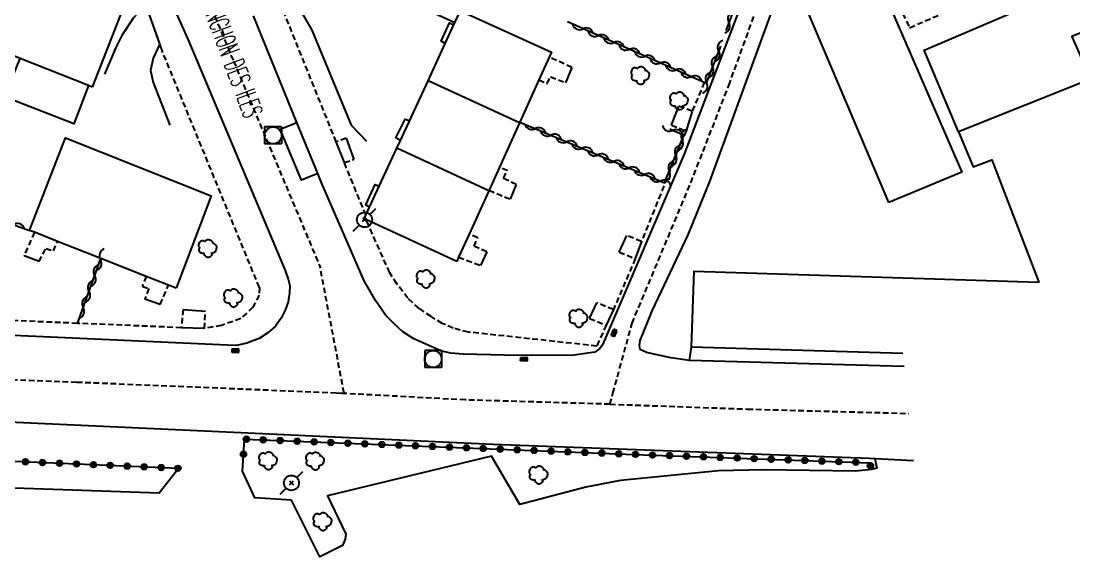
# Model space of a CAD drawing. Header units: millimetres. Extents: x 267000 to 268000, y 124999 to 126000.
# Drawn here: x 267220.3 to 267313.6, y 125156.5 to 125204 of the extents above; entities that cross this region are included whole.
import ezdxf
from ezdxf.enums import TextEntityAlignment as Align

# ---------------------------------------------------------------- set-up
doc = ezdxf.new("R2010")
doc.units = ezdxf.units.MM
doc.linetypes.add('DASHED', pattern=[0.75, 0.5, -0.25])
doc.layers.get('0').update_dxf_attribs({"linetype": 'CONTINUOUS'})
for name, color, linetype in [('W0001', 6, 'DASHED'), ('W0006', 2, 'CONTINUOUS'), ('W0008', 7, 'CONTINUOUS'), ('W0014', 7, 'CONTINUOUS'), ('W0017', 7, 'CONTINUOUS'), ('W0070', 7, 'DASHED'), ('W0101', 7, 'CONTINUOUS'), ('W0104', 1, 'CONTINUOUS'), ('W0105', 7, 'CONTINUOUS'), ('W0112', 1, 'DASHED'), ('W0300', 7, 'CONTINUOUS'), ('W0310', 3, 'CONTINUOUS'), ('W0323', 7, 'CONTINUOUS'), ('W0333', 7, 'CONTINUOUS'), ('W0401', 7, 'CONTINUOUS'), ('W0420', 7, 'CONTINUOUS'), ('W0473', 7, 'CONTINUOUS'), ('W0989', 7, 'CONTINUOUS'), ('W1102', 7, 'CONTINUOUS')]:
    doc.layers.add(name, color=color, linetype=linetype)
doc.styles.get("Standard").update_dxf_attribs({"font": 'romans.shx', "width": 0.85})

# ---------------------------------------------------------------- blocks, each defined once
blk = doc.blocks.new('T473')
for p, q in [((0.500001, 0.500001), (1.000002, 1.000002)), ((-0.166667, 0.166667), (0.166667, -0.166667)), ((-0.166667, -0.166667), (0.166667, 0.166667)), ((-1.000002, -1.000002), (-0.500001, -0.500001))]:
    blk.add_line(p, q)
blk.add_ellipse((0, 0), major_axis=(0.471405, 0.471405), ratio=1, start_param=5.497787144, end_param=11.780972451)
blk = doc.blocks.new('T300')
for p, q in [((-0.8, 0.514), (-0.857, 0.343)), ((-0.857, 0.343), (-0.857, 0.171)), ((-0.857, 0.171), (-0.743, 0.057)), ((-0.686, 0.629), (-0.8, 0.514)), ((-0.8, -0.057), (-0.743, 0.057)), ((-0.743, 0.057), (-0.686, 0.114)), ((-0.571, 0.686), (-0.686, 0.629)), ((-0.457, 0.686), (-0.571, 0.686)), ((-0.286, 0.629), (-0.457, 0.686)), ((-0.286, 0.629), (-0.171, 0.743)), ((-0.229, 0.571), (-0.286, 0.629)), ((-0.171, 0.743), (-0.057, 0.8)), ((-0.057, 0.8), (0.057, 0.8)), ((0.057, 0.8), (0.229, 0.743)), ((0.229, 0.743), (0.343, 0.629)), ((0.343, 0.629), (0.4, 0.514)), ((0.457, 0.457), (0.343, 0.457)), ((0.4, 0.514), (0.4, 0.457)), ((0.571, 0.4), (0.457, 0.457)), ((0.571, 0.4), (0.686, 0.286)), ((0.686, 0.286), (0.743, 0.171)), ((0.743, 0.057), (0.686, -0.171)), ((0.743, 0.171), (0.743, 0.057)), ((-0.8, -0.171), (-0.8, -0.057)), ((-0.8, -0.229), (-0.8, -0.171)), ((-0.743, -0.343), (-0.8, -0.229)), ((-0.686, -0.4), (-0.743, -0.343)), ((-0.514, -0.457), (-0.686, -0.4)), ((-0.4, -0.457), (-0.514, -0.457)), ((-0.4, -0.457), (-0.343, -0.457)), ((-0.343, -0.457), (-0.343, -0.4)), ((-0.343, -0.514), (-0.343, -0.457)), ((-0.286, -0.629), (-0.343, -0.514)), ((-0.171, -0.743), (-0.286, -0.629)), ((-0.057, -0.8), (-0.171, -0.743)), ((0.057, -0.8), (-0.057, -0.8)), ((0.171, -0.743), (0.057, -0.8)), ((0.229, -0.686), (0.171, -0.743)), ((0.286, -0.457), (0.229, -0.457)), ((0.286, -0.629), (0.229, -0.686)), ((0.457, -0.4), (0.286, -0.457)), ((0.343, -0.514), (0.286, -0.629)), ((0.343, -0.514), (0.343, -0.457)), ((0.571, -0.343), (0.457, -0.4)), ((0.629, -0.286), (0.571, -0.343)), ((0.686, -0.171), (0.629, -0.286))]:
    blk.add_line(p, q)
blk = doc.blocks.new('T420')
for p, q in [((0.75, 0.75), (-0.75, 0.75)), ((-0.75, 0.75), (-0.75, -0.75)), ((0.75, 0.75), (0.75, -0.75)), ((0.75, -0.75), (-0.75, -0.75))]:
    blk.add_line(p, q)
blk.add_ellipse((0, 0), major_axis=(-0.53, 0.53), ratio=1, start_param=3.926991, end_param=10.210176)
blk = doc.blocks.new('T401')
for p, q in [((-0.3, 0.3), (0, 0.3)), ((-0.3, -0.25), (-0.3, 0.3)), ((-0.3, 0.15), (0, 0.15)), ((-0.3, 0), (0, 0)), ((0, 0.3), (0, -0.25)), ((-0.3, -0.15), (0, -0.15)), ((-0.3, -0.25), (-0.3, -0.3)), ((-0.3, -0.3), (0, -0.3)), ((0, -0.3), (0, -0.25))]:
    blk.add_line(p, q)
blk = doc.blocks.new('t323o')
at = {"color": 0, "linetype": 'Continuous'}
for radius in [0.25, 0.15]:
    blk.add_circle((0, 0), radius, dxfattribs=at)
blk = doc.blocks.new('t310o')
at = {"color": 0, "linetype": 'Continuous'}
for centre, start, end in [((-0.5, 0.375), 216.8699, 323.1304), ((0.5, -0.375), 36.8699, 143.1303)]:
    blk.add_arc(centre, 0.625, start, end, dxfattribs=at)

msp = doc.modelspace()

# ---------------------------------------------------------------- linework, layer by layer
at = {"layer": 'W0001'}
for points in [[(267232.244, 125216.869), (267239.133, 125200.426), (267246.812, 125182.163)], [(267272.73, 125171), (267272.735, 125171.019), (267274.426, 125177.203), (267279.627, 125189.634), (267282.99, 125198.252), (267286.296, 125207.364)], [(267248.924, 125171), (267248.921, 125171.019), (267246.812, 125182.163)], [(267248.686, 125171), (267248.229, 125171.019), (267225.254, 125171.974), (267201.548, 125172.861), (267171.831, 125173.815), (267151.693, 125173.92), (267130.201, 125177.53)], [(267248.926, 125170.99), (267248.686, 125171)], [(267248.926, 125170.99), (267248.924, 125171)], [(267272.467, 125170.04), (267259.66, 125170.417), (267248.926, 125170.99)], [(267272.467, 125170.04), (267272.73, 125171)], [(267272.467, 125170.04), (267284.649, 125169.608), (267298.943, 125169.221)]]:
    msp.add_lwpolyline(points, dxfattribs=at)
at = {"layer": 'W0006'}
msp.add_lwpolyline([(267246.589, 125190.472), (267245.141, 125189.876), (267243.254, 125194.385), (267244.746, 125194.999)], dxfattribs=at)
at = {"layer": 'W0008'}
for points in [[(267298.525, 125173.379), (267279.505, 125173.903), (267277.856, 125174.149), (267275.711, 125174.62), (267275.149, 125174.878), (267275.079, 125175.239), (267275.141, 125175.668), (267276.232, 125178.379), (267279.389, 125185.029), (267281.315, 125189.757), (267287.907, 125207.835), (267286.77, 125208.182), (267285.298, 125208.631), (267279.051, 125192.169), (267271.82, 125175.304), (267271.56, 125174.972), (267271.135, 125174.638)], [(267156.615, 125171), (267165.25, 125170.601), (267214.729, 125168.694), (267241.058, 125167.468), (267262.101, 125166.495), (267295.428, 125165.251), (267299.361, 125165.062)]]:
    msp.add_lwpolyline(points, dxfattribs=at)
at = {"layer": 'W0014'}
for points in [[(267232.984, 125207.091), (267235.164, 125202.157), (267243.719, 125181.865), (267243.978, 125181.109), (267244.107, 125180.517), (267244.105, 125179.894), (267243.971, 125179.106), (267243.705, 125178.352), (267243.341, 125177.664), (267242.846, 125176.944), (267242.187, 125176.355), (267241.397, 125175.866), (267240.312, 125175.443), (267239.392, 125175.25), (267238.571, 125175.253), (267217.66, 125176.221)], [(267232.877, 125201.191), (267232.607, 125201.947), (267231.36, 125205.437), (267230.901, 125206.721)], [(267271.135, 125174.638), (267269.097, 125174.353), (267263.138, 125174.39), (267259.483, 125174.483), (267258.362, 125174.57), (267257.505, 125174.759), (267255.09, 125175.82), (267254.129, 125176.435), (267253.364, 125177.151), (267252.632, 125177.901), (267251.697, 125179.208), (267250.69, 125180.975), (267246.947, 125189.594), (267246.589, 125190.472), (267244.746, 125194.999), (267240.898, 125204.444)], [(267279.505, 125173.903), (267279.695, 125175.092)]]:
    msp.add_lwpolyline(points, dxfattribs=at)
at = {"layer": 'W0017'}
for points in [[(267241.091, 125210.197), (267243.49, 125210.745), (267245.456, 125209.95), (267258.746, 125203.849)], [(267231.36, 125205.437), (267230.286, 125204.24), (267229.249, 125202.682), (267228.7, 125201.623), (267227.704, 125199.275)], [(267243.355, 125205.372), (267243.913, 125205.37), (267245.061, 125204.905), (267246.072, 125203.161), (267249.552, 125194.742), (267250.925, 125193.325)], [(267232.607, 125201.947), (267232.028, 125200.69), (267231.776, 125199.601), (267232.018, 125198.517), (267233.506, 125194.747)], [(267234.284, 125164.363), (267232.543, 125162.152), (267206.91, 125163.055), (267176.566, 125164.278), (267156.666, 125165.028), (267136.832, 125165.744), (267135.673, 125168.288)], [(267295.932, 125165.242), (267296.098, 125164.386), (267295.627, 125164.258), (267294.211, 125164.123), (267286.106, 125164.239), (267282.087, 125164.132), (267273.392, 125163.29), (267270.329, 125162.69), (267264.501, 125161.163), (267261.988, 125165.44), (267247.467, 125161.919), (267249.088, 125158.529), (267249.023, 125158.1), (267248.794, 125157.54), (267246.786, 125156.514), (267244.272, 125161.55), (267241.01, 125161.741), (267239.918, 125164.111)]]:
    msp.add_lwpolyline(points, dxfattribs=at)
at = {"layer": 'W0070'}
msp.add_lwpolyline([(267293.757, 125214.06), (267299.005, 125203.382), (267311.201, 125208.647)], dxfattribs=at)
at = {"layer": 'W0101'}
for points in [[(267226.627, 125198.116), (267226.285, 125198.252), (267220.235, 125200.66), (267215.661, 125202.48), (267214.053, 125203.12), (267213.711, 125203.256), (267216.928, 125211.55), (267223.752, 125208.817), (267229.844, 125206.378), (267226.627, 125198.116)], [(267258.906, 125182.689), (267250.866, 125186.394), (267250.713, 125186.464), (267250.775, 125186.597), (267250.858, 125186.778), (267251.184, 125187.483), (267252.04, 125189.335), (267253.598, 125192.708), (267253.913, 125193.389), (267256.36, 125198.684), (267257.889, 125201.994), (267258.746, 125203.849), (267259.224, 125204.883), (267267.287, 125201.207), (267267.092, 125200.775), (267266.182, 125198.766), (267264.487, 125195.02), (267264.457, 125194.953), (267262.677, 125191.02), (267261.761, 125188.994), (267261.731, 125188.929), (267260.001, 125185.107), (267259.071, 125183.054), (267258.906, 125182.689)], [(267234.042, 125180.324), (267233.38, 125180.584), (267231.411, 125181.359), (267227.388, 125182.942), (267223.549, 125184.453), (267221.5, 125185.259), (267221.06, 125185.432), (267224.245, 125193.627), (267237.161, 125188.487), (267234.042, 125180.324)]]:
    msp.add_lwpolyline(points, close=True, dxfattribs=at)
at = {"layer": 'W0104'}
msp.add_lwpolyline([(267297.178, 125187.89), (267288.395, 125208.578), (267294.676, 125211.212), (267303.624, 125190.591)], close=True, dxfattribs=at)
for points in [[(267226.285, 125198.252), (267224.991, 125194.876), (267218.861, 125197.264), (267220.235, 125200.66)], [(267298.41, 125174.515), (267279.695, 125175.092), (267279.917, 125181.818), (267310.448, 125180.844), (267310.448, 125180.844)]]:
    msp.add_lwpolyline(points, dxfattribs=at)
at = {"layer": 'W0105'}
for points in [[(267257.889, 125201.994), (267257.529, 125202.192), (267258.257, 125203.798), (267258.618, 125203.633)], [(267269.1, 125199.866), (267268.522, 125198.51)], [(267277.915, 125194.75), (267278.556, 125196.436)], [(267253.913, 125193.389), (267253.52, 125193.62), (267254.347, 125195.292), (267254.675, 125195.159)], [(267279.746, 125195.987), (267279.205, 125194.237)], [(267249.12, 125193.595), (267249.802, 125191.721)], [(267248.948, 125191.428), (267248.232, 125193.27)], [(267251.184, 125187.483), (267250.857, 125187.682), (267251.685, 125189.484), (267252.04, 125189.335), (267252.078, 125189.319)], [(267264.174, 125189.488), (267263.628, 125188.199)], [(267273.292, 125183.508), (267273.969, 125184.964)], [(267275.258, 125184.451), (267274.714, 125182.93)], [(267221.91, 125182.673), (267220.588, 125183.186)], [(267261.565, 125183.544), (267261.017, 125182.32)], [(267232.649, 125178.868), (267231.295, 125179.348)], [(267270.654, 125177.621), (267271.297, 125179.01)], [(267234.662, 125178.428), (267236.639, 125178.284)], [(267272.785, 125178.433), (267272.141, 125177.044)], [(267236.556, 125176.736), (267234.515, 125176.814)]]:
    msp.add_lwpolyline(points, dxfattribs=at)
at = {"layer": 'W0112'}
for points in [[(267249.12, 125193.595), (267248.232, 125193.27), (267243.355, 125205.372)], [(267241.424, 125180.376), (267232.877, 125201.191)], [(267269.1, 125199.866), (267267.092, 125200.775), (267267.085, 125200.778)], [(267266.148, 125198.782), (267266.182, 125198.766), (267266.909, 125198.428), (267267.199, 125199.023), (267268.522, 125198.51)], [(267280.826, 125198.535), (267279.746, 125195.987), (267278.556, 125196.436)], [(267277.915, 125194.75), (267279.205, 125194.237), (267275.258, 125184.451), (267273.969, 125184.964)], [(267250.866, 125186.758), (267250.858, 125186.778), (267248.948, 125191.428), (267249.802, 125191.721)], [(267264.174, 125189.488), (267263.049, 125190.036), (267263.371, 125190.731), (267262.677, 125191.02)], [(267261.743, 125189.002), (267261.761, 125188.994), (267263.628, 125188.199)], [(267270.654, 125177.621), (267272.141, 125177.044), (267271.305, 125175.191), (267259.934, 125176.422), (267258.58, 125176.77), (267257.621, 125177.188), (267256.627, 125177.803), (267255.566, 125178.516), (267254.569, 125179.427), (267253.601, 125180.701), (267252.965, 125181.682), (267250.866, 125186.394), (267250.775, 125186.597)], [(267221.52, 125185.303), (267221.5, 125185.259), (267220.588, 125183.186)], [(267261.565, 125183.544), (267260.441, 125184.026), (267260.762, 125184.786), (267260.001, 125185.107)], [(267221.91, 125182.673), (267222.523, 125183.832), (267223.184, 125183.608), (267223.549, 125184.453), (267223.57, 125184.501)], [(267273.292, 125183.508), (267274.714, 125182.93), (267272.785, 125178.433), (267271.297, 125179.01)], [(267259.067, 125183.056), (267259.071, 125183.054), (267261.017, 125182.32)], [(267231.437, 125181.423), (267231.411, 125181.359), (267231.052, 125180.497), (267231.647, 125180.273), (267231.295, 125179.348)], [(267232.649, 125178.868), (267233.38, 125180.584)], [(267241.424, 125180.376), (267241.398, 125179.684), (267240.849, 125178.625), (267239.773, 125177.626), (267238.068, 125177.016), (267236.556, 125176.736), (267236.639, 125178.284)], [(267234.662, 125178.428), (267234.515, 125176.814), (267225.313, 125177.2), (267211.328, 125177.788), (267211.41, 125179.402)]]:
    msp.add_lwpolyline(points, dxfattribs=at)
at = {"layer": 'W0310'}
for points in [[(267277.607, 125211.117), (267284.554, 125207.93), (267282.728, 125203.138)], [(267282.266, 125201.758), (267280.996, 125198.46), (267280.826, 125198.535), (267268.7, 125203.889)], [(267218.861, 125197.264), (267214.554, 125187.792), (267221.06, 125185.432)], [(267264.487, 125195.02), (267277.309, 125189.649), (267279.022, 125193.825), (267277.783, 125194.405)], [(267225.313, 125177.2), (267227.388, 125182.942)]]:
    msp.add_lwpolyline(points, dxfattribs=at)
at = {"layer": 'W0323'}
for points in [[(267130.798, 125168.499), (267135.673, 125168.288), (267159.1, 125167.273), (267188.719, 125166.246), (267210.595, 125165.369), (267234.284, 125164.363)], [(267239.918, 125164.111), (267240.11, 125166.944), (267274.639, 125165.599), (267295.461, 125164.851), (267295.627, 125164.258)]]:
    msp.add_lwpolyline(points, dxfattribs=at)
at = {"layer": 'W0333'}
msp.add_lwpolyline([(267303.343, 125194.144), (267300.285, 125201.379), (267320.413, 125210.001), (267321.842, 125206.055), (267313.357, 125202.608), (267315.017, 125198.826)], close=True, dxfattribs=at)
msp.add_lwpolyline([(267303.343, 125194.144), (267304.644, 125191.052), (267306.288, 125191.67), (267310.448, 125180.844)], dxfattribs=at)
at = {"layer": 'W1102'}
for points in [[(267264.457, 125194.953), (267256.36, 125198.684)], [(267261.731, 125188.929), (267253.598, 125192.708)]]:
    msp.add_lwpolyline(points, dxfattribs=at)

# ---------------------------------------------------------------- block references
at = {"layer": 'W0300', "rotation": 359.9999899820874}
for p in [(267275.192, 125199.135), (267278.622, 125196.893), (267236.893, 125183.832), (267256.187, 125181.126), (267239.144, 125179.444), (267269.721, 125177.646), (267242.236, 125165.028), (267246.387, 125165.004), (267266.186, 125163.769), (267247.057, 125159.635)]:
    msp.add_blockref('T300', p, dxfattribs=at)
at = {"layer": 'W0310'}
for p, rotation in [((267283.003, 125203.859), 249.1405700947422), ((267270.072, 125203.283), 156.1770745784786), ((267271.444, 125202.677), 156.1770745784786), ((267272.817, 125202.071), 156.1770745784786), ((267274.189, 125201.466), 156.1770745784786), ((267282.095, 125201.314), 248.9392093641759), ((267275.561, 125200.86), 156.1770745784786), ((267276.933, 125200.254), 156.1770745784786), ((267281.556, 125199.915), 248.9392093641759), ((267278.305, 125199.648), 156.1770745784786), ((267279.678, 125199.042), 156.1770745784786), ((267281.017, 125198.515), 248.9392093641759), ((267265.871, 125194.44), 337.2717063133938), ((267267.254, 125193.861), 337.2717063133938), ((267278.039, 125194.285), 154.9147918690089), ((267278.864, 125193.441), 67.69650507602627), ((267268.638, 125193.281), 337.2717063133938), ((267270.021, 125192.702), 337.2717063133938), ((267271.405, 125192.122), 337.2717063133938), ((267278.295, 125192.053), 67.69650507602627), ((267272.788, 125191.543), 337.2717063133938), ((267274.172, 125190.963), 337.2717063133938), ((267277.726, 125190.665), 67.69650507602627), ((267275.555, 125190.384), 337.2717063133938), ((267276.939, 125189.804), 337.2717063133938), ((267219.65, 125185.944), 340.0621608548884), ((267227.352, 125182.843), 70.13154581869193), ((267226.842, 125181.432), 70.13154581869193), ((267226.333, 125180.021), 70.13154581869193), ((267225.823, 125178.611), 70.13154581869193)]:
    msp.add_blockref('t310o', p, dxfattribs=dict(at, rotation=rotation))
at = {"layer": 'W0323'}
for p, rotation in [((267240.27, 125166.938), 357.7692987742352), ((267241.769, 125166.879), 357.7692987742352), ((267243.268, 125166.821), 357.7692987742352), ((267244.767, 125166.763), 357.7692987742352), ((267246.266, 125166.704), 357.7692987742352), ((267247.765, 125166.646), 357.7692987742352), ((267249.264, 125166.587), 357.7692987742352), ((267250.762, 125166.529), 357.7692987742352), ((267252.261, 125166.471), 357.7692987742352), ((267253.76, 125166.412), 357.7692987742352), ((267255.259, 125166.354), 357.7692987742352), ((267256.758, 125166.296), 357.7692987742352), ((267258.257, 125166.237), 357.7692987742352), ((267259.756, 125166.179), 357.7692987742352), ((267261.254, 125166.12), 357.7692987742352), ((267240.019, 125165.608), 86.12284037332333), ((267262.753, 125166.062), 357.7692987742352), ((267264.252, 125166.004), 357.7692987742352), ((267265.751, 125165.945), 357.7692987742352), ((267267.25, 125165.887), 357.7692987742352), ((267268.749, 125165.828), 357.7692987742352), ((267270.248, 125165.77), 357.7692987742352), ((267271.747, 125165.712), 357.7692987742352), ((267273.245, 125165.653), 357.7692987742352), ((267274.744, 125165.595), 357.9426173485904), ((267276.243, 125165.541), 357.9426173485904), ((267277.742, 125165.488), 357.9426173485904), ((267279.241, 125165.434), 357.9426173485904), ((267280.74, 125165.38), 357.9426173485904), ((267282.239, 125165.326), 357.9426173485904), ((267283.738, 125165.272), 357.9426173485904), ((267285.237, 125165.218), 357.9426173485904), ((267286.737, 125165.164), 357.9426173485904), ((267220.727, 125164.939), 357.5682830957172), ((267222.226, 125164.875), 357.5682830957172), ((267223.724, 125164.811), 357.5682830957172), ((267225.223, 125164.748), 357.5682830957172), ((267226.722, 125164.684), 357.5682830957172), ((267228.22, 125164.621), 357.5682830957172), ((267229.719, 125164.557), 357.5682830957172), ((267231.217, 125164.493), 357.5682830957172), ((267232.716, 125164.43), 357.5682830957172), ((267234.215, 125164.366), 357.5682830957172), ((267288.236, 125165.111), 357.9426173485904), ((267289.735, 125165.057), 357.9426173485904), ((267291.234, 125165.003), 357.9426173485904), ((267292.733, 125164.949), 357.9426173485904), ((267294.232, 125164.895), 357.9426173485904), ((267295.534, 125164.591), 285.638662556403)]:
    msp.add_blockref('t323o', p, dxfattribs=dict(at, rotation=rotation))
at = {"layer": 'W0401'}
for p, rotation in [((267272.687, 125176.402), 156.7923782291743), ((267239.319, 125174.929), 89.79064035831544), ((267264.863, 125174.167), 89.64425574402374)]:
    msp.add_blockref('T401', p, dxfattribs=dict(at, rotation=rotation))
at = {"layer": 'W0420', "rotation": 359.9999899820874}
for p in [(267242.639, 125193.841), (267256.812, 125174.038)]:
    msp.add_blockref('T420', p, dxfattribs=at)
at = {"layer": 'W0473', "rotation": 359.9999899820874}
for p in [(267250.734, 125186.375), (267244.265, 125163.073)]:
    msp.add_blockref('T473', p, dxfattribs=at)

# ---------------------------------------------------------------- texts
at = {"layer": 'W0989', "width": 0.5}
msp.add_text('RUE DU PONCHON DES ILES', height=1.75, rotation=290.58049, dxfattribs=at).set_placement((267238.017, 125203.36), align=Align.MIDDLE_CENTER)

doc.saveas('drawing.dxf')
